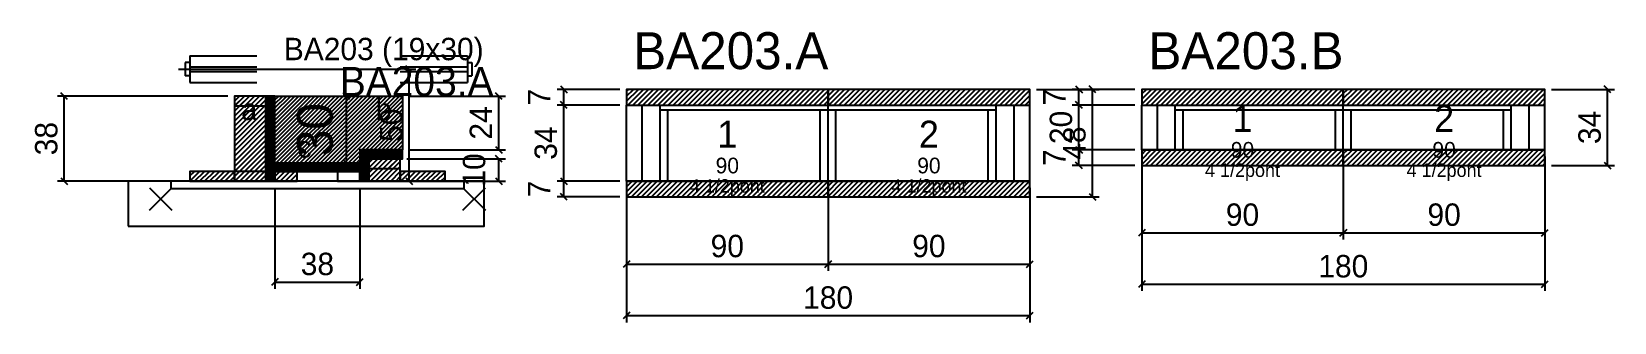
# Model space of a CAD drawing. Extents: x -69 to 638, y -97 to 33.
import ezdxf
from ezdxf.enums import TextEntityAlignment as Align

# ---------------------------------------------------------------- set-up
doc = ezdxf.new("R2010")
doc.units = 0
for name, color, linetype in [('5', 5, 'Continuous'), ('barrote', 126, 'Continuous'), ('CONCRETO', 251, 'Continuous'), ('COTA', 241, 'Continuous'), ('Cota Seção (2x)', 241, 'Continuous'), ('detalhes', 7, 'Continuous'), ('Hachura', 251, 'Continuous'), ('Madeira', 126, 'Continuous'), ('NOMENCLATURA', 7, 'Continuous'), ('Painéis', 200, 'Continuous'), ('presilha', 224, 'Continuous'), ('SARR_2.2x7', 40, 'Continuous'), ('SARR_3.5x7', 81, 'Continuous'), ('SCO-___-LAJ', 224, 'Continuous'), ('TENSOR', 224, 'Continuous'), ('texto', 7, 'Continuous'), ('Texto Seção', 7, 'Continuous')]:
    doc.layers.add(name, color=color, linetype=linetype)
doc.dimstyles.new('PAINEL', dxfattribs={"dimtxt": 10, "dimasz": 3, "dimexe": 3, "dimexo": 3, "dimgap": 3, "dimtad": 1, "dimblk": 'OBLIQUE', "dimblk1": 'OBLIQUE', "dimcen": 2.5, "dimclrd": 4, "dimclre": 4, "dimclrt": 240, "dimazin": 3, "dimtfac": 1, "dimtmove": 0, "dimatfit": 3})
doc.dimstyles.new('SECAO2X', dxfattribs={"dimtxt": 16, "dimasz": 3, "dimexe": 3, "dimexo": 3, "dimgap": 3, "dimtad": 1, "dimblk": 'OBLIQUE', "dimblk1": 'OBLIQUE', "dimcen": 2.5, "dimclrd": 4, "dimclre": 4, "dimclrt": 240, "dimazin": 3, "dimtfac": 1, "dimtmove": 0, "dimatfit": 3})

# ---------------------------------------------------------------- blocks, each defined once
blk = doc.blocks.new('_OBLIQUE')
at = {"color": 0, "linetype": 'BYBLOCK'}
blk.add_line((-0.5, -0.5), (0.5, 0.5), dxfattribs=at)

msp = doc.modelspace()

# ---------------------------------------------------------------- hatches: boundary and pattern name
at = {"layer": 'COTA'}
h = msp.add_hatch(dxfattribs=at)
h.set_pattern_fill('ANSI31', scale=0.4)
h.paths.add_polyline_path([(40, -26), (40, 4), (97, 4), (97, -20), (78, -20), (78, -26)])
h = msp.add_hatch(dxfattribs=at)
h.set_pattern_fill('ANSI31', scale=0.5)
h.paths.add_polyline_path([(197, 0), (287, 0), (287, 7), (197, 7)])
h = msp.add_hatch(dxfattribs=at)
h.set_pattern_fill('ANSI31', scale=0.5)
h.paths.add_polyline_path([(287, 0), (377, 0), (377, 7), (287, 7)])
h = msp.add_hatch(dxfattribs=at)
h.set_pattern_fill('ANSI31', scale=0.5)
h.paths.add_polyline_path([(427, 0), (517, 0), (517, 7), (427, 7)])
h = msp.add_hatch(dxfattribs=at)
h.set_pattern_fill('ANSI31', scale=0.5)
h.paths.add_polyline_path([(517, 0), (607, 0), (607, 7), (517, 7)])
h = msp.add_hatch(dxfattribs=at)
h.set_pattern_fill('ANSI31', scale=0.5)
h.paths.add_polyline_path([(427, -27), (517, -27), (517, -20), (427, -20)])
h = msp.add_hatch(dxfattribs=at)
h.set_pattern_fill('ANSI31', scale=0.5)
h.paths.add_polyline_path([(517, -27), (607, -27), (607, -20), (517, -20)])
h = msp.add_hatch(dxfattribs=at)
h.set_pattern_fill('ANSI31', scale=0.5)
h.paths.add_polyline_path([(197, -41), (287, -41), (287, -34), (197, -34)])
h = msp.add_hatch(dxfattribs=at)
h.set_pattern_fill('ANSI31', scale=0.5)
h.paths.add_polyline_path([(287, -41), (377, -41), (377, -34), (287, -34)])
at = {"layer": 'Hachura'}
h = msp.add_hatch(dxfattribs=at)
h.set_pattern_fill('ANSI31', scale=0.5)
h.paths.add_polyline_path([(22, -34), (36, -34), (36, 4), (22, 4)])
h = msp.add_hatch(dxfattribs=at)
h.set_pattern_fill('ANSI31', scale=0.5)
h.paths.add_polyline_path([(22, -0.4), (36, -0.4), (36, 4), (22, 4)])
h = msp.add_hatch(dxfattribs=at)
h.set_pattern_fill('SOLID')
h.paths.add_polyline_path([(36, -34), (40, -34), (40, 4), (36, 4)])
h = msp.add_hatch(dxfattribs=at)
h.set_pattern_fill('SOLID')
h.paths.add_polyline_path([(78, -24), (97, -24), (97, -20), (78, -20)])
h = msp.add_hatch(dxfattribs=at)
h.set_pattern_fill('SOLID')
h.paths.add_polyline_path([(40, -29.6), (78, -29.6), (78, -26), (40, -26)])
h = msp.add_hatch(dxfattribs=at)
h.set_pattern_fill('SOLID')
h.paths.add_polyline_path([(78, -34), (82, -34), (82, -24), (78, -24)])
h = msp.add_hatch(dxfattribs=at)
h.set_pattern_fill('ANSI31', scale=0.5)
h.paths.add_polyline_path([(82, -34), (96, -34), (96, -24), (82, -24)])
h = msp.add_hatch(dxfattribs=at)
h.set_pattern_fill('ANSI31', scale=0.5)
h.paths.add_polyline_path([(82, -28.4), (96, -28.4), (96, -24), (82, -24)])
h = msp.add_hatch(dxfattribs=at)
h.set_pattern_fill('ANSI31', scale=0.5)
h.paths.add_polyline_path([(2, -34), (22, -34), (22, -29.6), (2, -29.6)])
h = msp.add_hatch(dxfattribs=at)
h.set_pattern_fill('ANSI31', scale=0.5)
h.paths.add_polyline_path([(40, -34), (50, -34), (50, -29.6), (40, -29.6)])
h = msp.add_hatch(dxfattribs=at)
h.set_pattern_fill('ANSI31', scale=0.5)
h.paths.add_polyline_path([(96, -34), (116, -34), (116, -29.6), (96, -29.6)])

# ---------------------------------------------------------------- linework, layer by layer
for p, q in [((2, 22), (32, 22)), ((2, 22), (2, 10)), ((96, 22), (126, 22)), ((126, 22), (126, 10)), ((0, 19), (0, 13)), ((2, 19), (0, 19)), ((2, 17), (32, 17)), ((2, 15), (32, 15)), ((96, 17), (126, 17)), ((96, 15), (126, 15)), ((126, 19), (128, 19)), ((128, 19), (128, 13)), ((2, 13), (0, 13)), ((2, 10), (32, 10)), ((96, 10), (126, 10)), ((126, 13), (128, 13))]:
    msp.add_line(p, q)
at = {"layer": 'barrote'}
msp.add_lwpolyline([(-25.5, -54), (133.5, -54), (133.5, -34), (-25.5, -34)], close=True, dxfattribs=at)
at = {"layer": 'CONCRETO'}
msp.add_lwpolyline([(40, -26), (40, 4), (97, 4), (97, -20), (78, -20), (78, -26)], close=True, dxfattribs=at)
at = {"layer": 'Madeira'}
for points in [[(22, -34), (36, -34), (36, 4), (22, 4)], [(22, -0.4), (36, -0.4), (36, 4), (22, 4)], [(82, -34), (96, -34), (96, -24), (82, -24)], [(82, -28.4), (96, -28.4), (96, -24), (82, -24)], [(2, -34), (22, -34), (22, -29.6), (2, -29.6)], [(22, -34), (36, -34), (36, -29.6), (22, -29.6)], [(40, -34), (50, -34), (50, -29.6), (40, -29.6)], [(68, -34), (78, -34), (78, -29.6), (68, -29.6)], [(96, -34), (116, -34), (116, -29.6), (96, -29.6)]]:
    msp.add_lwpolyline(points, close=True, dxfattribs=at)
at = {"layer": 'Painéis'}
for p, q in [((197, 0), (287, 0)), ((197, -34), (197, 0)), ((287, -34), (287, 0)), ((287, -34), (287, 0)), ((287, 0), (377, 0)), ((287, -34), (287, 0)), ((377, -34), (377, 0)), ((427, 0), (517, 0)), ((427, -20), (427, 0)), ((517, -20), (517, 0)), ((517, -20), (517, 0)), ((517, 0), (607, 0)), ((517, -20), (517, 0)), ((607, -20), (607, 0)), ((427, -20), (517, -20)), ((517, -20), (607, -20)), ((197, -34), (287, -34)), ((287, -34), (377, -34))]:
    msp.add_line(p, q, dxfattribs=at)
for points in [[(36, -34), (40, -34), (40, 4), (36, 4)], [(78, -24), (97, -24), (97, -20), (78, -20)], [(40, -29.6), (78, -29.6), (78, -26), (40, -26)], [(78, -34), (82, -34), (82, -24), (78, -24)]]:
    msp.add_lwpolyline(points, close=True, dxfattribs=at)
at = {"layer": 'presilha'}
for p, q in [((-16, -47), (-6, -37)), ((-16, -37), (-6, -47)), ((124, -47), (134, -37)), ((124, -37), (134, -47))]:
    msp.add_line(p, q, dxfattribs=at)
at = {"layer": 'SARR_2.2x7'}
for p, q in [((204, -34), (204, 0)), ((370, -34), (370, 0)), ((434, -20), (434, 0)), ((600, -20), (600, 0)), ((212, -2.2), (287, -2.2)), ((287, -2.2), (362, -2.2)), ((442, -2.2), (517, -2.2)), ((517, -2.2), (592, -2.2))]:
    msp.add_line(p, q, dxfattribs=at)
at = {"layer": 'SARR_3.5x7'}
for p, q in [((212, -34), (212, 0)), ((287, -34), (287, 0)), ((287, -34), (287, 0)), ((362, -34), (362, 0)), ((442, -20), (442, 0)), ((517, -20), (517, 0)), ((517, -20), (517, 0)), ((592, -20), (592, 0)), ((215.5, -34), (215.5, -2.2)), ((283.5, -34), (283.5, -2.2)), ((290.5, -34), (290.5, -2.2)), ((358.5, -34), (358.5, -2.2)), ((445.5, -20), (445.5, -2.2)), ((513.5, -20), (513.5, -2.2)), ((520.5, -20), (520.5, -2.2)), ((588.5, -20), (588.5, -2.2)), ((442, -20), (445.5, -20)), ((513.5, -20), (517, -20)), ((517, -20), (520.5, -20)), ((588.5, -20), (592, -20)), ((212, -34), (215.5, -34)), ((283.5, -34), (287, -34)), ((287, -34), (290.5, -34)), ((358.5, -34), (362, -34))]:
    msp.add_line(p, q, dxfattribs=at)
at = {"layer": 'SCO-___-LAJ'}
for points in [[(197, 0), (287, 0), (287, 7), (197, 7)], [(287, 0), (377, 0), (377, 7), (287, 7)], [(427, 0), (517, 0), (517, 7), (427, 7)], [(517, 0), (607, 0), (607, 7), (517, 7)], [(427, -27), (517, -27), (517, -20), (427, -20)], [(517, -27), (607, -27), (607, -20), (517, -20)], [(-6.5, -37.2), (124.5, -37.2), (124.5, -34), (-6.5, -34)], [(197, -41), (287, -41), (287, -34), (197, -34)], [(287, -41), (377, -41), (377, -34), (287, -34)]]:
    msp.add_lwpolyline(points, close=True, dxfattribs=at)
at = {"layer": 'TENSOR'}
msp.add_line((-3, 16), (95, 16), dxfattribs=at)

# ---------------------------------------------------------------- texts
at = {"layer": '5'}
for s, height, p in [('1', 12, (472, -6)), ('2', 12, (562, -6)), ('1', 12, (242, -13)), ('2', 12, (332, -13)), ('90', 7, (472, -20)), ('90', 7, (562, -20)), ('90', 7, (242, -27)), ('90', 7, (332, -27))]:
    msp.add_text(s, height=height, dxfattribs=at).set_placement(p, align=Align.MIDDLE_CENTER)
at = {"layer": 'detalhes'}
for s, p in [('a', (25, -6.7)), ('b', (85, -6.7)), ('c', (50, -23.5))]:
    msp.add_text(s, height=9.6, dxfattribs=at).set_placement(p)
at = {"layer": 'NOMENCLATURA'}
for s, p in [('BA203.A', (200, 16)), ('BA203.B', (430, 16))]:
    msp.add_text(s, height=16.5, dxfattribs=at).set_placement(p)
at = {"layer": 'texto', "char_height": 6, "attachment_point": 5}
for insert in [(472, -30), (562, -30), (242, -37), (332, -37)]:
    msp.add_mtext('4 1/2pont', dxfattribs=dict(at, insert=insert))
at = {"layer": 'Texto Seção'}
for s, height, p in [('BA203 (19x30)', 10, (44, 20)), ('BA203.A', 13, (69, 4))]:
    msp.add_text(s, height=height, dxfattribs=at).set_placement(p)

# ---------------------------------------------------------------- dimensions: what is measured, and where the dimension line sits
at = {"layer": 'COTA'}
for base, p1, p2 in [((100, -34), (96, -34), (96, 16)), ((169, 0), (197, 0), (197, 7)), ((405, -41), (377, -41), (377, 7)), ((399, 0), (427, 0), (427, 7)), ((635, -27), (607, -27), (607, 7)), ((-54, -34), (2, -34), (22, 4)), ((140, -20), (97, -20), (97, 4)), ((169, -34), (197, -34), (197, 0)), ((399, -20), (427, -20), (427, 0)), ((399, -27), (427, -27), (427, -20)), ((140, -34), (96, -34), (96, -24)), ((169, -41), (197, -41), (197, -34))]:
    msp.add_linear_dim(base=base, p1=p1, p2=p2, angle=90, dimstyle='PAINEL', dxfattribs=at).render()
for base, p1, p2 in [((427, -57), (427, -20), (517, -20)), ((427, -80), (427, -20), (607, -20)), ((517, -57), (517, -20), (607, -20)), ((40, -79), (40, -34), (78, -34)), ((197, -71), (197, -34), (287, -34)), ((197, -94), (197, -34), (377, -34)), ((287, -71), (287, -34), (377, -34))]:
    msp.add_linear_dim(base=base, p1=p1, p2=p2, dimstyle='PAINEL', dxfattribs=at).render()
at = {"layer": 'Cota Seção (2x)'}
msp.add_linear_dim(base=(72, -26), p1=(40, -26), p2=(40, 4), angle=90, dimstyle='SECAO2X', dxfattribs=at).render()

doc.saveas('drawing.dxf')
